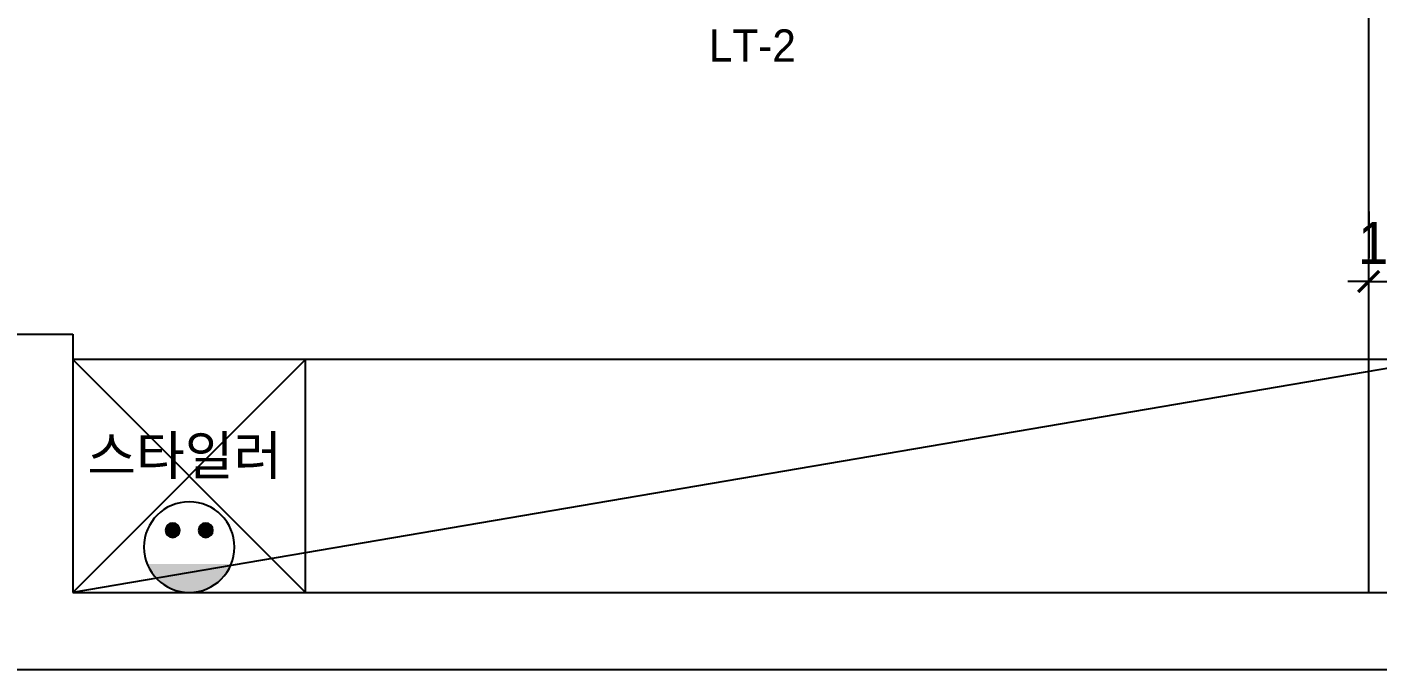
# Model space of a CAD drawing. Header units: millimetres. Extents: x 261942 to 379971, y 117646 to 213875.
# Drawn here: x 326092 to 329571, y 158634 to 160291 of the extents above; entities that cross this region are included whole.
import ezdxf
from ezdxf.enums import TextEntityAlignment as Align

# ---------------------------------------------------------------- set-up
doc = ezdxf.new("R2010")
doc.units = ezdxf.units.MM
doc.header["$LTSCALE"] = 100
doc.header["$PDMODE"] = 3
doc.layers.get('DEFPOINTS').update_dxf_attribs({"color": 248})
for name, color, linetype in [('02-WAL', 2, 'Continuous'), ('06-FUR', 6, 'Continuous'), ('06-LIGHT', 4, 'Continuous'), ('07-DIM', 5, 'Continuous'), ('RC-LIGHT', 7, 'Continuous'), ('설비', 7, 'Continuous')]:
    doc.layers.add(name, color=color, linetype=linetype)
doc.styles.add('YOURNAME', font='HY울릉도M.TTF')
doc.styles.add('코레일둥고', font='Korail_Round_Gothic_Medium.ttf')
doc.dimstyles.new('YOURNAME-60', dxfattribs={"dimscale": 60, "dimtxt": 1.8, "dimasz": 0.9, "dimexe": 1, "dimexo": 3, "dimgap": 0.7, "dimtad": 1, "dimdec": 0, "dimzin": 0, "dimdsep": 46, "dimtxsty": 'YOURNAME', "dimblk": 'ARCHTICK', "dimcen": 0, "dimclrd": 1, "dimclre": 1, "dimclrt": 7, "dimadec": 0, "dimazin": 0, "dimtfac": 1, "dimtdec": 0, "dimtix": 1, "dimtmove": 2, "dimatfit": 3, "dimldrblk": 'ARCHTICK', "dimfxl": 0, "dimtolj": 1, "dimtzin": 0, "dimarcsym": 0})

# ---------------------------------------------------------------- blocks, each defined once
blk = doc.blocks.new('_ArchTick')
at = {"color": 0, "linetype": 'ByBlock', "const_width": 0.15}
blk.add_lwpolyline([(-0.5, -0.5), (0.5, 0.5)], dxfattribs=at)
blk = doc.blocks.new('*D135')
at = {"layer": '07-DIM', "color": 1, "lineweight": -2}
for p, q in [((329549.7, 159815), (329549.7, 159695)), ((329729.7, 159815), (329729.7, 159695)), ((329549.7, 159635), (329495.7, 159635)), ((329549.7, 159635), (329729.7, 159635)), ((329729.7, 159635), (329783.7, 159635))]:
    blk.add_line(p, q, dxfattribs=at)
at = {"layer": 'DEFPOINTS', "color": 0}
for p in [(329549.7, 159635), (329729.7, 159635), (329729.7, 159635)]:
    blk.add_point(p, dxfattribs=at)
at = {"layer": '07-DIM', "color": 1, "lineweight": -2, "xscale": 54, "yscale": 54, "zscale": 54}
blk.add_blockref('_ArchTick', (329549.7, 159635), dxfattribs=at)
at = {"layer": '07-DIM', "color": 1, "lineweight": -2, "xscale": 54, "yscale": 54, "zscale": 54, "rotation": 180}
blk.add_blockref('_ArchTick', (329729.7, 159635), dxfattribs=at)
at = {"layer": '07-DIM', "color": 7, "insert": (329639.7, 159733.2), "char_height": 108, "attachment_point": 5, "style": 'YOURNAME'}
blk.add_mtext('\\A1;180', dxfattribs=at)
blk = doc.blocks.new('egoo')
at = {"layer": '설비'}
h = blk.add_hatch(color=140, dxfattribs=at)
edge = h.paths.add_edge_path()
edge.add_arc((1015645.3, 443433.7), 22.3, 0, 360)
h = blk.add_hatch(color=140, dxfattribs=at)
edge = h.paths.add_edge_path()
edge.add_arc((1015747.7, 443433.7), 22.3, 0, 360)
h = blk.add_hatch(color=140, dxfattribs=at)
edge = h.paths.add_edge_path()
edge.add_line((1015826.3, 443329.1), (1015566.6, 443329.1))
edge.add_ellipse((1015696.5, 443381.5), major_axis=(99, 99), ratio=1, start_angle=156.9578, end_angle=293.0422)
at = {"layer": '설비', "color": 140}
for centre, radius in [((1015696.5, 443381.5), 140), ((1015645.3, 443433.7), 22.3), ((1015747.7, 443433.7), 22.3)]:
    blk.add_circle(centre, radius, dxfattribs=at)
blk = doc.blocks.new('FLOORPLAN')
at = {"layer": '02-WAL'}
for p, q in [((178859.9, 55947.5), (179019.9, 55947.5)), ((179019.9, 55947.5), (179019.9, 55282.5)), ((179019.9, 55282.5), (182594.9, 55282.5)), ((184085.9, 55082.5), (172680.9, 55082.5))]:
    blk.add_line(p, q, dxfattribs=at)

msp = doc.modelspace()

# ---------------------------------------------------------------- linework, layer by layer
at = {"layer": '06-FUR'}
for p, q in [((329729.7, 159433.9), (326209.7, 158833.9)), ((326209.7, 158833.9), (326809.7, 159433.9)), ((326209.7, 159433.9), (326809.7, 158833.9))]:
    msp.add_line(p, q, dxfattribs=at)
for points in [[(326209.7, 158833.9), (329729.7, 158833.9), (329729.7, 159433.9), (326209.7, 159433.9)], [(326209.7, 158833.9), (326809.7, 158833.9), (326809.7, 159433.9), (326209.7, 159433.9)]]:
    msp.add_lwpolyline(points, close=True, dxfattribs=at)
at = {"layer": '06-LIGHT'}
msp.add_line((329549.7, 158833.9), (329549.7, 162623.9), dxfattribs=at)

# ---------------------------------------------------------------- block references
msp.add_blockref('FLOORPLAN', (147189.7, 103551.4))
at = {"layer": '설비', "color": 253, "xscale": -0.8333333333333334, "yscale": 0.8333333333333334, "zscale": 0.8333333333333334}
msp.add_blockref('egoo', (1172923.6, -210534), dxfattribs=at)

# ---------------------------------------------------------------- texts
at = {"layer": 'RC-LIGHT', "color": 140, "style": '코레일둥고'}
msp.add_text('스타일러', height=100, dxfattribs=at).set_placement((326247.4, 159236.8), align=Align.TOP_LEFT)
at = {"layer": '설비', "color": 30, "style": '코레일둥고'}
msp.add_text('LT-2', height=83.33, dxfattribs=at).set_placement((327849.2, 160284.6), align=Align.TOP_LEFT)

# ---------------------------------------------------------------- dimensions: what is measured, and where the dimension line sits
at = {"layer": '07-DIM'}
dim = msp.add_linear_dim(base=(329729.7, 159635), p1=(329549.7, 159635), p2=(329729.7, 159635), dimstyle='YOURNAME-60', dxfattribs=at)
dim.commit()
dim.dimension.update_dxf_attribs({"geometry": '*D135', "text_midpoint": (329639.7, 159733.2)})

doc.saveas('drawing.dxf')
